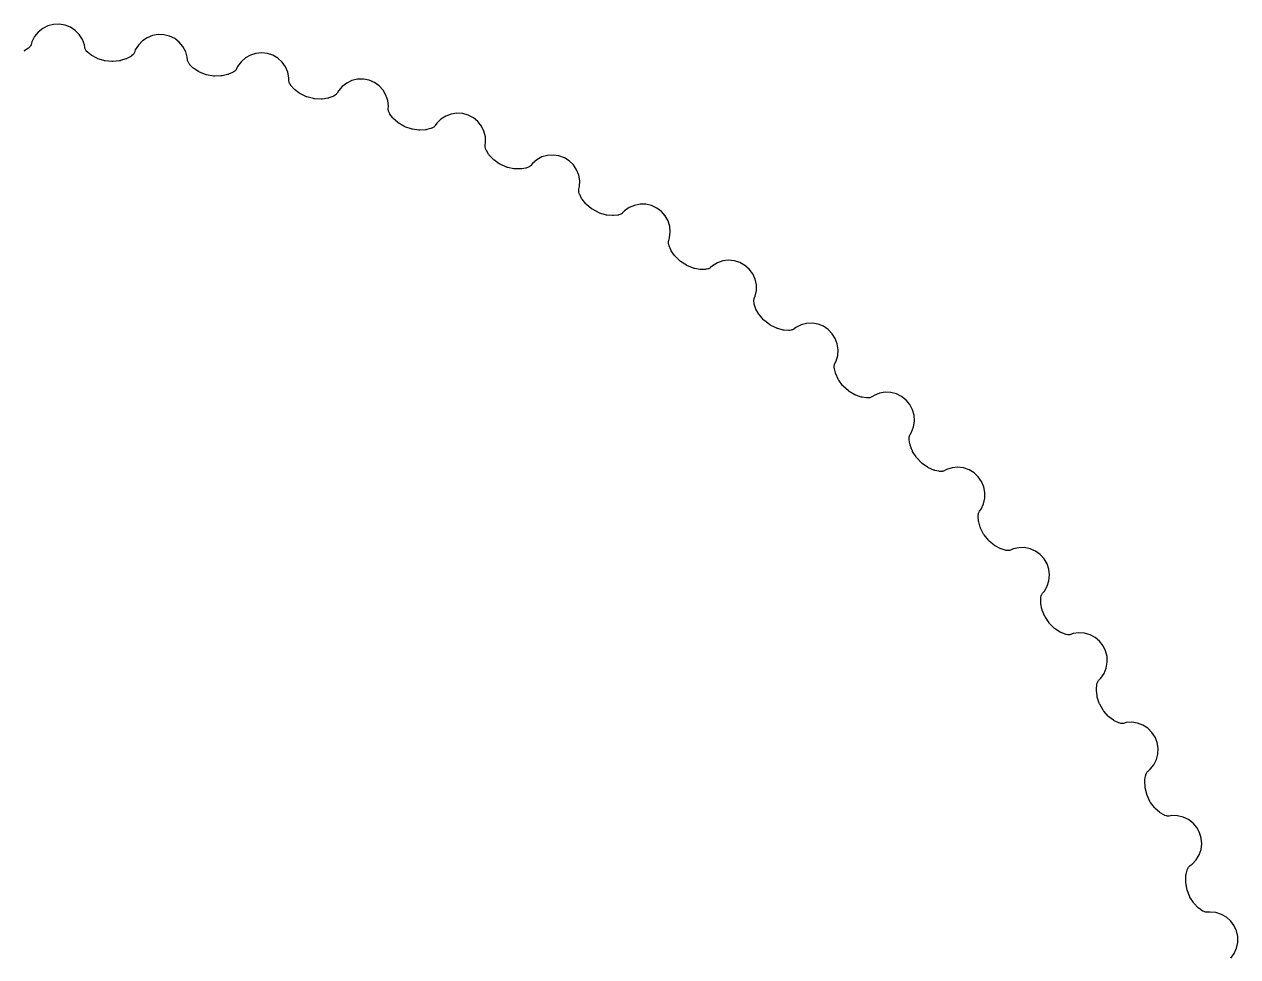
# Model space of a CAD drawing. Header units: metres. Extents: x -60 to 241, y -61 to 61.
# Drawn here: x 182 to 237.5, y 17.8 to 60.4 of the extents above; entities that cross this region are included whole.
import ezdxf

# ---------------------------------------------------------------- set-up
doc = ezdxf.new("R2010")
doc.units = ezdxf.units.M

msp = doc.modelspace()

# ---------------------------------------------------------------- linework, layer by layer
for p, q in [((182.645, 60.0446), (182.477, 59.8405)), ((182.852, 60.2094), (182.645, 60.0446)), ((183.088, 60.3276), (182.852, 60.2094)), ((183.344, 60.3941), (183.088, 60.3276)), ((183.607, 60.406), (183.344, 60.3941)), ((183.868, 60.3628), (183.607, 60.406)), ((184.114, 60.2663), (183.868, 60.3628)), ((184.335, 60.1208), (184.114, 60.2663)), ((184.52, 59.9326), (184.335, 60.1208)), ((182.297, 59.4252), (182.279, 59.3994)), ((182.311, 59.4532), (182.297, 59.4252)), ((182.323, 59.4869), (182.311, 59.4532)), ((182.356, 59.606), (182.323, 59.4869)), ((182.477, 59.8405), (182.356, 59.606)), ((184.662, 59.7101), (184.52, 59.9326)), ((184.755, 59.4628), (184.662, 59.7101)), ((184.774, 59.3405), (184.755, 59.4628)), ((187.224, 59.4546), (187.084, 59.2304)), ((187.407, 59.6447), (187.224, 59.4546)), ((187.626, 59.7924), (187.407, 59.6447)), ((187.871, 59.8915), (187.626, 59.7924)), ((188.131, 59.9375), (187.871, 59.8915)), ((188.395, 59.9284), (188.131, 59.9375)), ((188.652, 59.8646), (188.395, 59.9284)), ((188.889, 59.7489), (188.652, 59.8646)), ((189.097, 59.5863), (188.889, 59.7489)), ((189.267, 59.3841), (189.097, 59.5863)), ((182.007, 59.1864), (181.991, 59.1766)), ((182.169, 59.2939), (182.007, 59.1864)), ((182.194, 59.3129), (182.169, 59.2939)), ((182.207, 59.3248), (182.194, 59.3129)), ((182.258, 59.3759), (182.207, 59.3248)), ((182.279, 59.3994), (182.258, 59.3759)), ((184.78, 59.3098), (184.774, 59.3405)), ((184.791, 59.2802), (184.78, 59.3098)), ((184.805, 59.2521), (184.791, 59.2802)), ((184.825, 59.2225), (184.805, 59.2521)), ((184.87, 59.1657), (184.825, 59.2225)), ((184.891, 59.1424), (184.87, 59.1657)), ((184.904, 59.1306), (184.891, 59.1424)), ((185.052, 59.0046), (184.904, 59.1306)), ((185.077, 58.9857), (185.052, 59.0046)), ((185.093, 58.976), (185.077, 58.9857)), ((185.32, 58.8509), (185.093, 58.976)), ((186.873, 58.9342), (186.703, 58.8399)), ((186.899, 58.9511), (186.873, 58.9342)), ((186.913, 58.9619), (186.899, 58.9511)), ((186.968, 59.0088), (186.913, 58.9619)), ((186.991, 59.0305), (186.968, 59.0088)), ((187.011, 59.0549), (186.991, 59.0305)), ((187.027, 59.0816), (187.011, 59.0549)), ((187.042, 59.1142), (187.027, 59.0816)), ((187.084, 59.2304), (187.042, 59.1142)), ((189.391, 59.1508), (189.267, 59.3841)), ((189.464, 58.897), (189.391, 59.1508)), ((189.473, 58.7736), (189.464, 58.897)), ((192.123, 58.8676), (191.925, 58.6927)), ((192.353, 58.9975), (192.123, 58.8676)), ((192.605, 59.0768), (192.353, 58.9975)), ((192.868, 59.102), (192.605, 59.0768)), ((193.13, 59.072), (192.868, 59.102)), ((193.381, 58.988), (193.13, 59.072)), ((193.608, 58.8538), (193.381, 58.988)), ((185.348, 58.8375), (185.32, 58.8509)), ((185.366, 58.8311), (185.348, 58.8375)), ((185.652, 58.7422), (185.366, 58.8311)), ((185.682, 58.7347), (185.652, 58.7422)), ((185.701, 58.7321), (185.682, 58.7347)), ((186.012, 58.7011), (185.701, 58.7321)), ((186.044, 58.6999), (186.012, 58.7011)), ((186.063, 58.7012), (186.044, 58.6999)), ((186.36, 58.732), (186.063, 58.7012)), ((186.391, 58.7372), (186.36, 58.732)), ((186.41, 58.7422), (186.391, 58.7372)), ((186.657, 58.8201), (186.41, 58.7422)), ((186.686, 58.8314), (186.657, 58.8201)), ((186.703, 58.8399), (186.686, 58.8314)), ((189.477, 58.7425), (189.473, 58.7736)), ((189.485, 58.7122), (189.477, 58.7425)), ((189.497, 58.6831), (189.485, 58.7122)), ((189.515, 58.652), (189.497, 58.6831)), ((189.555, 58.5918), (189.515, 58.652)), ((189.574, 58.5668), (189.555, 58.5918)), ((189.586, 58.5541), (189.574, 58.5668)), ((189.724, 58.4167), (189.586, 58.5541)), ((189.747, 58.3959), (189.724, 58.4167)), ((189.763, 58.385), (189.747, 58.3959)), ((189.979, 58.2422), (189.763, 58.385)), ((191.68, 58.3112), (191.659, 58.2884)), ((191.699, 58.3365), (191.68, 58.3112)), ((191.716, 58.3679), (191.699, 58.3365)), ((191.768, 58.4804), (191.716, 58.3679)), ((191.925, 58.6927), (191.768, 58.4804)), ((193.803, 58.6752), (193.608, 58.8538)), ((193.956, 58.4601), (193.803, 58.6752)), ((194.061, 58.2177), (193.956, 58.4601)), ((190.006, 58.2266), (189.979, 58.2422)), ((190.023, 58.2188), (190.006, 58.2266)), ((190.301, 58.1074), (190.023, 58.2188)), ((190.331, 58.0976), (190.301, 58.1074)), ((190.35, 58.0935), (190.331, 58.0976)), ((190.657, 58.0378), (190.35, 58.0935)), ((190.688, 58.0342), (190.657, 58.0378)), ((190.707, 58.0339), (190.688, 58.0342)), ((191.006, 58.041), (190.707, 58.0339)), ((191.038, 58.0437), (191.006, 58.041)), ((191.056, 58.0473), (191.038, 58.0437)), ((191.309, 58.1053), (191.056, 58.0473)), ((191.339, 58.1142), (191.309, 58.1053)), ((191.356, 58.1214), (191.339, 58.1142)), ((191.533, 58.2018), (191.356, 58.1214)), ((191.561, 58.2166), (191.533, 58.2018)), ((191.576, 58.2263), (191.561, 58.2166)), ((191.635, 58.2686), (191.576, 58.2263)), ((191.659, 58.2884), (191.635, 58.2686)), ((194.114, 57.9588), (194.061, 58.2177)), ((194.113, 57.8352), (194.114, 57.9588)), ((194.114, 57.8038), (194.113, 57.8352)), ((194.12, 57.773), (194.114, 57.8038)), ((194.129, 57.743), (194.12, 57.773)), ((197.001, 57.8296), (196.761, 57.7183)), ((197.259, 57.8886), (197.001, 57.8296)), ((197.523, 57.8928), (197.259, 57.8886)), ((197.782, 57.842), (197.523, 57.8928)), ((198.025, 57.7385), (197.782, 57.842)), ((194.145, 57.7106), (194.129, 57.743)), ((194.18, 57.6474), (194.145, 57.7106)), ((194.197, 57.621), (194.18, 57.6474)), ((194.208, 57.6073), (194.197, 57.621)), ((194.334, 57.4594), (194.208, 57.6073)), ((194.356, 57.4369), (194.334, 57.4594)), ((194.37, 57.4248), (194.356, 57.4369)), ((194.575, 57.2653), (194.37, 57.4248)), ((194.6, 57.2475), (194.575, 57.2653)), ((194.617, 57.2384), (194.6, 57.2475)), ((194.885, 57.1053), (194.617, 57.2384)), ((196.276, 57.1989), (196.253, 57.1779)), ((196.297, 57.2226), (196.276, 57.1989)), ((196.317, 57.2525), (196.297, 57.2226)), ((196.377, 57.3605), (196.317, 57.2525)), ((196.55, 57.5597), (196.377, 57.3605)), ((196.761, 57.7183), (196.55, 57.5597)), ((198.241, 57.5865), (198.025, 57.7385)), ((198.421, 57.3931), (198.241, 57.5865)), ((198.557, 57.1664), (198.421, 57.3931)), ((194.914, 57.0932), (194.885, 57.1053)), ((194.932, 57.0875), (194.914, 57.0932)), ((195.234, 57.0077), (194.932, 57.0875)), ((195.265, 57.0016), (195.234, 57.0077)), ((195.284, 56.9998), (195.265, 57.0016)), ((195.583, 56.9831), (195.284, 56.9998)), ((195.614, 56.9833), (195.583, 56.9831)), ((195.633, 56.9853), (195.614, 56.9833)), ((195.89, 57.0231), (195.633, 56.9853)), ((195.92, 57.0296), (195.89, 57.0231)), ((195.938, 57.0354), (195.92, 57.0296)), ((196.121, 57.1015), (195.938, 57.0354)), ((196.15, 57.114), (196.121, 57.1015)), ((196.165, 57.1226), (196.15, 57.114)), ((196.227, 57.16), (196.165, 57.1226)), ((196.253, 57.1779), (196.227, 57.16)), ((198.642, 56.9165), (198.557, 57.1664)), ((198.674, 56.6543), (198.642, 56.9165)), ((198.663, 56.5311), (198.674, 56.6543)), ((198.662, 56.4997), (198.663, 56.5311)), ((198.665, 56.4685), (198.662, 56.4997)), ((198.672, 56.4379), (198.665, 56.4685)), ((198.685, 56.4044), (198.672, 56.4379)), ((198.715, 56.3385), (198.685, 56.4044)), ((198.73, 56.3109), (198.715, 56.3385)), ((198.74, 56.2964), (198.73, 56.3109)), ((198.854, 56.139), (198.74, 56.2964)), ((198.874, 56.1147), (198.854, 56.139)), ((198.887, 56.1015), (198.874, 56.1147)), ((199.078, 55.9263), (198.887, 56.1015)), ((201.294, 56.2041), (201.071, 56.0628)), ((201.542, 56.296), (201.294, 56.2041)), ((201.803, 56.3344), (201.542, 56.296)), ((202.067, 56.3176), (201.803, 56.3344)), ((202.321, 56.2464), (202.067, 56.3176)), ((202.555, 56.1239), (202.321, 56.2464)), ((202.759, 55.9552), (202.555, 56.1239)), ((199.103, 55.9065), (199.078, 55.9263)), ((199.119, 55.8961), (199.103, 55.9065)), ((199.375, 55.7422), (199.119, 55.8961)), ((199.403, 55.7278), (199.375, 55.7422)), ((199.421, 55.7207), (199.403, 55.7278)), ((199.716, 55.6171), (199.421, 55.7207)), ((199.746, 55.6085), (199.716, 55.6171)), ((199.765, 55.6052), (199.746, 55.6085)), ((200.061, 55.5649), (199.765, 55.6052)), ((200.092, 55.5626), (200.061, 55.5649)), ((200.111, 55.5631), (200.092, 55.5626)), ((200.37, 55.5804), (200.111, 55.5631)), ((200.401, 55.5845), (200.37, 55.5804)), ((200.419, 55.5888), (200.401, 55.5845)), ((200.607, 55.6402), (200.419, 55.5888)), ((200.637, 55.6504), (200.607, 55.6402)), ((200.652, 55.6577), (200.637, 55.6504)), ((200.717, 55.6901), (200.652, 55.6577)), ((200.744, 55.7059), (200.717, 55.6901)), ((200.769, 55.7249), (200.744, 55.7059)), ((200.792, 55.7469), (200.769, 55.7249)), ((200.814, 55.7752), (200.792, 55.7469)), ((200.882, 55.8781), (200.814, 55.7752)), ((201.071, 56.0628), (200.882, 55.8781)), ((202.923, 55.7482), (202.759, 55.9552)), ((203.04, 55.5113), (202.923, 55.7482)), ((203.105, 55.2555), (203.04, 55.5113)), ((203.096, 54.8696), (203.116, 54.9915)), ((203.116, 54.9915), (203.105, 55.2555)), ((203.092, 54.8384), (203.096, 54.8696)), ((203.093, 54.807), (203.092, 54.8384)), ((203.097, 54.776), (203.093, 54.807)), ((203.107, 54.7416), (203.097, 54.776)), ((203.132, 54.6735), (203.107, 54.7416)), ((203.145, 54.6448), (203.132, 54.6735)), ((203.154, 54.6295), (203.145, 54.6448)), ((203.255, 54.4635), (203.154, 54.6295)), ((203.273, 54.4378), (203.255, 54.4635)), ((203.285, 54.4235), (203.273, 54.4378)), ((203.461, 54.2337), (203.285, 54.4235)), ((206.21, 54.4241), (205.947, 54.4066)), ((206.472, 54.3864), (206.21, 54.4241)), ((203.484, 54.2121), (203.461, 54.2337)), ((203.499, 54.2004), (203.484, 54.2121)), ((203.742, 54.0266), (203.499, 54.2004)), ((203.769, 54.01), (203.742, 54.0266)), ((203.786, 54.0016), (203.769, 54.01)), ((204.072, 53.8748), (203.786, 54.0016)), ((204.101, 53.8639), (204.072, 53.8748)), ((205.076, 53.868), (205.009, 53.8409)), ((205.105, 53.8816), (205.076, 53.868)), ((205.131, 53.8986), (205.105, 53.8816)), ((205.155, 53.9188), (205.131, 53.8986)), ((205.179, 53.9452), (205.155, 53.9188)), ((205.256, 54.0424), (205.179, 53.9452)), ((205.459, 54.2115), (205.256, 54.0424)), ((205.692, 54.3347), (205.459, 54.2115)), ((205.947, 54.4066), (205.692, 54.3347)), ((206.719, 54.2952), (206.472, 54.3864)), ((206.943, 54.1544), (206.719, 54.2952)), ((207.132, 53.9702), (206.943, 54.1544)), ((207.279, 53.7507), (207.132, 53.9702)), ((204.12, 53.8591), (204.101, 53.8639)), ((204.412, 53.7954), (204.12, 53.8591)), ((204.443, 53.7906), (204.412, 53.7954)), ((204.462, 53.7896), (204.443, 53.7906)), ((204.721, 53.7863), (204.462, 53.7896)), ((204.753, 53.7879), (204.721, 53.7863)), ((204.771, 53.7907), (204.753, 53.7879)), ((204.962, 53.8271), (204.771, 53.7907)), ((204.993, 53.8349), (204.962, 53.8271)), ((205.009, 53.8409), (204.993, 53.8349)), ((207.377, 53.5054), (207.279, 53.7507)), ((207.422, 53.2451), (207.377, 53.5054)), ((207.374, 52.799), (207.376, 52.8304)), ((207.376, 52.7677), (207.374, 52.799)), ((207.376, 52.8304), (207.382, 52.8612)), ((207.383, 52.7326), (207.376, 52.7677)), ((207.382, 52.8612), (207.412, 52.9811)), ((207.412, 52.9811), (207.422, 53.2451)), ((207.403, 52.6628), (207.383, 52.7326)), ((207.413, 52.6331), (207.403, 52.6628)), ((207.421, 52.6173), (207.413, 52.6331)), ((207.508, 52.4438), (207.421, 52.6173)), ((207.524, 52.4167), (207.508, 52.4438)), ((207.535, 52.4015), (207.524, 52.4167)), ((207.696, 52.1983), (207.535, 52.4015)), ((207.717, 52.1749), (207.696, 52.1983)), ((207.731, 52.1621), (207.717, 52.1749)), ((207.96, 51.9695), (207.731, 52.1621)), ((207.985, 51.9508), (207.96, 51.9695)), ((208.002, 51.941), (207.985, 51.9508)), ((208.276, 51.792), (208.002, 51.941)), ((208.305, 51.7788), (208.276, 51.792)), ((208.323, 51.7725), (208.305, 51.7788)), ((208.609, 51.6857), (208.323, 51.7725)), ((208.64, 51.6785), (208.609, 51.6857)), ((208.659, 51.6761), (208.64, 51.6785)), ((208.917, 51.6522), (208.659, 51.6761)), ((208.948, 51.6513), (208.917, 51.6522)), ((208.967, 51.6526), (208.948, 51.6513)), ((209.16, 51.6737), (208.967, 51.6526)), ((209.191, 51.679), (209.16, 51.6737)), ((209.208, 51.6837), (209.191, 51.679)), ((209.277, 51.7054), (209.208, 51.6837)), ((209.306, 51.7167), (209.277, 51.7054)), ((209.334, 51.7316), (209.306, 51.7167)), ((209.36, 51.7498), (209.334, 51.7316)), ((209.386, 51.7742), (209.36, 51.7498)), ((209.47, 51.865), (209.386, 51.7742)), ((209.685, 52.0174), (209.47, 51.865)), ((209.928, 52.1216), (209.685, 52.0174)), ((210.187, 52.1731), (209.928, 52.1216)), ((210.451, 52.1696), (210.187, 52.1731)), ((210.709, 52.1113), (210.451, 52.1696)), ((210.949, 52.0006), (210.709, 52.1113)), ((211.16, 51.8426), (210.949, 52.0006)), ((211.335, 51.6439), (211.16, 51.8426)), ((211.464, 51.4135), (211.335, 51.6439)), ((211.542, 51.1611), (211.464, 51.4135)), ((211.566, 50.8981), (211.542, 51.1611)), ((211.495, 50.5186), (211.535, 50.6358)), ((211.535, 50.6358), (211.566, 50.8981)), ((211.482, 50.4258), (211.483, 50.4572)), ((211.487, 50.3903), (211.482, 50.4258)), ((211.483, 50.4572), (211.487, 50.4883)), ((211.487, 50.4883), (211.495, 50.5186)), ((211.5, 50.3191), (211.487, 50.3903)), ((211.508, 50.2888), (211.5, 50.3191)), ((211.514, 50.2724), (211.508, 50.2888)), ((211.588, 50.0924), (211.514, 50.2724)), ((211.602, 50.0642), (211.588, 50.0924)), ((211.612, 50.0482), (211.602, 50.0642)), ((211.756, 49.8328), (211.612, 50.0482)), ((211.775, 49.8079), (211.756, 49.8328)), ((211.788, 49.7939), (211.775, 49.8079)), ((212, 49.5838), (211.788, 49.7939)), ((212.024, 49.5632), (212, 49.5838)), ((212.04, 49.5521), (212.024, 49.5632)), ((212.302, 49.3817), (212.04, 49.5521)), ((213.724, 49.4944), (213.497, 49.3596)), ((213.974, 49.5791), (213.724, 49.4944)), ((214.237, 49.6098), (213.974, 49.5791)), ((214.5, 49.5853), (214.237, 49.6098)), ((214.752, 49.5067), (214.5, 49.5853)), ((214.982, 49.3774), (214.752, 49.5067)), ((212.329, 49.3663), (212.302, 49.3817)), ((212.347, 49.3586), (212.329, 49.3663)), ((212.625, 49.2494), (212.347, 49.3586)), ((212.655, 49.2398), (212.625, 49.2494)), ((212.674, 49.2358), (212.655, 49.2398)), ((212.929, 49.1915), (212.674, 49.2358)), ((212.96, 49.188), (212.929, 49.1915)), ((212.979, 49.1879), (212.96, 49.188)), ((213.173, 49.1936), (212.979, 49.1879)), ((213.205, 49.1965), (213.173, 49.1936)), ((213.222, 49.1998), (213.205, 49.1965)), ((213.292, 49.2159), (213.222, 49.1998)), ((213.323, 49.2248), (213.292, 49.2159)), ((213.351, 49.2374), (213.323, 49.2248)), ((213.378, 49.2536), (213.351, 49.2374)), ((213.406, 49.2759), (213.378, 49.2536)), ((213.497, 49.3596), (213.406, 49.2759)), ((215.181, 49.203), (214.982, 49.3774)), ((215.339, 48.9911), (215.181, 49.203)), ((215.449, 48.7511), (215.339, 48.9911)), ((215.507, 48.4934), (215.449, 48.7511)), ((215.51, 48.2292), (215.507, 48.4934)), ((215.389, 47.7652), (215.392, 47.7964)), ((215.391, 47.7294), (215.389, 47.7652)), ((215.392, 47.7964), (215.399, 47.8271)), ((215.399, 47.8271), (215.409, 47.8566)), ((215.409, 47.8566), (215.458, 47.9702)), ((215.458, 47.9702), (215.51, 48.2292)), ((215.399, 47.6574), (215.391, 47.7294)), ((215.404, 47.6265), (215.399, 47.6574)), ((215.409, 47.6096), (215.404, 47.6265)), ((215.468, 47.4244), (215.409, 47.6096)), ((215.479, 47.3952), (215.468, 47.4244)), ((215.488, 47.3784), (215.479, 47.3952)), ((215.614, 47.1523), (215.488, 47.3784)), ((215.631, 47.1259), (215.614, 47.1523)), ((215.643, 47.111), (215.631, 47.1259)), ((215.839, 46.8846), (215.643, 47.111)), ((215.861, 46.8622), (215.839, 46.8846)), ((215.875, 46.8499), (215.861, 46.8622)), ((216.123, 46.6592), (215.875, 46.8499)), ((216.149, 46.6417), (216.123, 46.6592)), ((217.55, 46.6586), (217.313, 46.5423)), ((217.806, 46.7231), (217.55, 46.6586)), ((218.07, 46.7329), (217.806, 46.7231)), ((218.33, 46.6876), (218.07, 46.7329)), ((218.576, 46.5892), (218.33, 46.6876)), ((216.166, 46.6326), (216.149, 46.6417)), ((216.435, 46.5016), (216.166, 46.6326)), ((216.464, 46.4897), (216.435, 46.5016)), ((216.482, 46.4842), (216.464, 46.4897)), ((216.733, 46.4198), (216.482, 46.4842)), ((216.764, 46.4139), (216.733, 46.4198)), ((216.783, 46.4122), (216.764, 46.4139)), ((216.977, 46.4024), (216.783, 46.4122)), ((217.008, 46.4028), (216.977, 46.4024)), ((217.026, 46.4047), (217.008, 46.4028)), ((217.097, 46.4152), (217.026, 46.4047)), ((217.128, 46.4217), (217.097, 46.4152)), ((217.158, 46.432), (217.128, 46.4217)), ((217.186, 46.4459), (217.158, 46.432)), ((217.216, 46.466), (217.186, 46.4459)), ((217.313, 46.5423), (217.216, 46.466)), ((218.795, 46.4419), (218.576, 46.5892)), ((218.979, 46.2523), (218.795, 46.4419)), ((219.119, 46.0286), (218.979, 46.2523)), ((219.21, 45.7805), (219.119, 46.0286)), ((219.248, 45.5191), (219.21, 45.7805)), ((219.1, 44.8921), (219.157, 45.0014)), ((219.157, 45.0014), (219.23, 45.2554)), ((219.23, 45.2554), (219.248, 45.5191)), ((219.071, 44.7667), (219.072, 44.8025)), ((219.073, 44.6943), (219.071, 44.7667)), ((219.072, 44.8025), (219.077, 44.8335)), ((219.076, 44.663), (219.073, 44.6943)), ((219.08, 44.6459), (219.076, 44.663)), ((219.077, 44.8335), (219.087, 44.8634)), ((219.124, 44.4566), (219.08, 44.6459)), ((219.087, 44.8634), (219.1, 44.8921)), ((219.133, 44.4265), (219.124, 44.4566)), ((219.14, 44.4091), (219.133, 44.4265)), ((219.248, 44.1737), (219.14, 44.4091)), ((219.263, 44.146), (219.248, 44.1737)), ((219.274, 44.1302), (219.263, 44.146)), ((219.45, 43.889), (219.274, 44.1302)), ((219.471, 43.8649), (219.45, 43.889)), ((219.484, 43.8515), (219.471, 43.8649)), ((219.716, 43.6418), (219.484, 43.8515)), ((219.741, 43.6222), (219.716, 43.6418)), ((219.757, 43.6118), (219.741, 43.6222)), ((220.014, 43.4599), (219.757, 43.6118)), ((220.042, 43.4456), (220.014, 43.4599)), ((220.06, 43.4388), (220.042, 43.4456)), ((220.305, 43.3546), (220.06, 43.4388)), ((220.335, 43.3463), (220.305, 43.3546)), ((220.354, 43.3431), (220.335, 43.3463)), ((220.547, 43.3179), (220.354, 43.3431)), ((220.578, 43.3158), (220.547, 43.3179)), ((220.595, 43.3164), (220.578, 43.3158)), ((220.668, 43.3211), (220.595, 43.3164)), ((220.699, 43.3251), (220.668, 43.3211)), ((220.729, 43.333), (220.699, 43.3251)), ((220.758, 43.3447), (220.729, 43.333)), ((220.79, 43.3623), (220.758, 43.3447)), ((220.893, 43.4306), (220.79, 43.3623)), ((221.138, 43.5278), (220.893, 43.4306)), ((221.399, 43.5717), (221.138, 43.5278)), ((221.663, 43.5605), (221.399, 43.5717)), ((221.919, 43.4946), (221.663, 43.5605)), ((222.155, 43.3771), (221.919, 43.4946)), ((222.362, 43.2129), (222.155, 43.3771)), ((222.53, 43.0093), (222.362, 43.2129)), ((222.653, 42.775), (222.53, 43.0093)), ((222.724, 42.5206), (222.653, 42.775)), ((222.701, 41.9956), (222.74, 42.2569)), ((222.74, 42.2569), (222.724, 42.5206)), ((222.543, 41.6437), (222.609, 41.7481)), ((222.609, 41.7481), (222.701, 41.9956)), ((222.501, 41.4487), (222.504, 41.5211)), ((222.501, 41.4173), (222.501, 41.4487)), ((222.503, 41.3999), (222.501, 41.4173)), ((222.532, 41.2076), (222.503, 41.3999)), ((222.504, 41.5211), (222.508, 41.5566)), ((222.508, 41.5566), (222.516, 41.587)), ((222.516, 41.587), (222.528, 41.6162)), ((222.528, 41.6162), (222.543, 41.6437)), ((222.539, 41.1769), (222.532, 41.2076)), ((222.545, 41.159), (222.539, 41.1769)), ((222.634, 40.9158), (222.545, 41.159)), ((222.646, 40.887), (222.634, 40.9158)), ((222.656, 40.8704), (222.646, 40.887)), ((222.813, 40.6159), (222.656, 40.8704)), ((222.831, 40.5903), (222.813, 40.6159)), ((222.844, 40.5758), (222.831, 40.5903)), ((223.058, 40.3484), (222.844, 40.5758)), ((223.081, 40.3269), (223.058, 40.3484)), ((223.096, 40.3152), (223.081, 40.3269)), ((223.341, 40.1433), (223.096, 40.3152)), ((223.367, 40.1269), (223.341, 40.1433)), ((223.385, 40.1187), (223.367, 40.1269)), ((223.622, 40.0153), (223.385, 40.1187)), ((223.652, 40.0046), (223.622, 40.0153)), ((223.67, 40), (223.652, 40.0046)), ((223.86, 39.9596), (223.67, 40)), ((224.106, 39.9845), (224.073, 39.9694)), ((224.214, 40.0444), (224.106, 39.9845)), ((224.467, 40.1217), (224.214, 40.0444)), ((224.73, 40.1448), (224.467, 40.1217)), ((224.992, 40.1127), (224.73, 40.1448)), ((225.242, 40.0267), (224.992, 40.1127)), ((225.468, 39.8907), (225.242, 40.0267)), ((223.891, 39.955), (223.86, 39.9596)), ((223.909, 39.9541), (223.891, 39.955)), ((223.981, 39.9531), (223.909, 39.9541)), ((224.012, 39.9547), (223.981, 39.9531)), ((224.043, 39.9601), (224.012, 39.9547)), ((224.073, 39.9694), (224.043, 39.9601)), ((225.661, 39.7106), (225.468, 39.8907)), ((225.813, 39.4942), (225.661, 39.7106)), ((225.916, 39.2511), (225.813, 39.4942)), ((225.967, 38.9918), (225.916, 39.2511)), ((225.962, 38.7276), (225.967, 38.9918)), ((225.791, 38.2308), (225.903, 38.4702)), ((225.903, 38.4702), (225.962, 38.7276)), ((225.657, 37.9096), (225.659, 37.9409)), ((225.658, 37.8921), (225.657, 37.9096)), ((225.672, 37.6982), (225.658, 37.8921)), ((225.659, 37.9409), (225.668, 38.0129)), ((225.668, 38.0129), (225.675, 38.0479)), ((225.675, 38.0479), (225.686, 38.0776)), ((225.686, 38.0776), (225.7, 38.1058)), ((225.7, 38.1058), (225.717, 38.132)), ((225.717, 38.132), (225.791, 38.2308)), ((225.676, 37.6671), (225.672, 37.6982)), ((225.68, 37.6488), (225.676, 37.6671)), ((225.75, 37.3992), (225.68, 37.6488)), ((225.76, 37.3695), (225.75, 37.3992)), ((225.768, 37.3521), (225.76, 37.3695)), ((225.904, 37.0861), (225.768, 37.3521)), ((225.92, 37.0591), (225.904, 37.0861)), ((225.932, 37.0436), (225.92, 37.0591)), ((226.127, 36.7999), (225.932, 37.0436)), ((226.148, 36.7767), (226.127, 36.7999)), ((226.163, 36.7638), (226.148, 36.7767)), ((226.393, 36.573), (226.163, 36.7638)), ((226.418, 36.5546), (226.393, 36.573)), ((226.435, 36.5449), (226.418, 36.5546)), ((226.663, 36.423), (226.435, 36.5449)), ((226.692, 36.41), (226.663, 36.423)), ((226.71, 36.404), (226.692, 36.41)), ((226.896, 36.3486), (226.71, 36.404)), ((226.927, 36.3415), (226.896, 36.3486)), ((226.944, 36.3393), (226.927, 36.3415)), ((227.016, 36.3325), (226.944, 36.3393)), ((227.048, 36.3316), (227.016, 36.3325)), ((227.079, 36.3345), (227.048, 36.3316)), ((227.11, 36.3414), (227.079, 36.3345)), ((227.143, 36.3539), (227.11, 36.3414)), ((227.256, 36.405), (227.143, 36.3539)), ((227.514, 36.462), (227.256, 36.405)), ((227.778, 36.4641), (227.514, 36.462)), ((228.037, 36.4112), (227.778, 36.4641)), ((228.279, 36.3057), (228.037, 36.4112)), ((228.494, 36.1522), (228.279, 36.3057)), ((228.672, 35.9572), (228.494, 36.1522)), ((228.806, 35.7295), (228.672, 35.9572)), ((228.89, 35.479), (228.806, 35.7295)), ((228.919, 35.2164), (228.89, 35.479)), ((228.894, 34.9535), (228.919, 35.2164)), ((228.602, 34.3793), (228.684, 34.4718)), ((228.684, 34.4718), (228.814, 34.7017)), ((228.814, 34.7017), (228.894, 34.9535)), ((228.522, 33.9504), (228.524, 34.1448)), ((228.524, 33.919), (228.522, 33.9504)), ((228.524, 34.1448), (228.525, 34.1623)), ((228.527, 33.9004), (228.524, 33.919)), ((228.525, 34.1623), (228.529, 34.1934)), ((228.576, 33.6461), (228.527, 33.9004)), ((228.529, 34.1934), (228.544, 34.2643)), ((228.544, 34.2643), (228.554, 34.2987)), ((228.554, 34.2987), (228.567, 34.3275)), ((228.567, 34.3275), (228.583, 34.3545)), ((228.583, 34.3545), (228.602, 34.3793)), ((228.584, 33.6157), (228.576, 33.6461)), ((228.591, 33.5978), (228.584, 33.6157)), ((228.706, 33.3217), (228.591, 33.5978)), ((228.72, 33.2935), (228.706, 33.3217)), ((228.73, 33.2773), (228.72, 33.2935)), ((228.905, 33.0187), (228.73, 33.2773)), ((228.925, 32.9939), (228.905, 33.0187)), ((228.938, 32.98), (228.925, 32.9939)), ((229.152, 32.7715), (228.938, 32.98)), ((229.176, 32.751), (229.152, 32.7715)), ((229.192, 32.7401), (229.176, 32.751)), ((229.41, 32.6004), (229.192, 32.7401)), ((229.437, 32.5852), (229.41, 32.6004)), ((229.454, 32.5778), (229.437, 32.5852)), ((229.636, 32.5077), (229.454, 32.5778)), ((229.666, 32.4983), (229.636, 32.5077)), ((229.683, 32.4947), (229.666, 32.4983)), ((229.754, 32.4822), (229.683, 32.4947)), ((229.786, 32.4787), (229.754, 32.4822)), ((229.817, 32.4792), (229.786, 32.4787)), ((229.848, 32.4837), (229.817, 32.4792)), ((229.882, 32.4934), (229.848, 32.4837)), ((229.999, 32.5354), (229.882, 32.4934)), ((230.26, 32.5718), (229.999, 32.5354)), ((230.524, 32.5529), (230.26, 32.5718)), ((230.778, 32.4796), (230.524, 32.5529)), ((231.011, 32.3552), (230.778, 32.4796)), ((231.213, 32.185), (231.011, 32.3552)), ((231.375, 31.9766), (231.213, 32.185)), ((231.49, 31.7389), (231.375, 31.9766)), ((231.554, 31.4825), (231.49, 31.7389)), ((231.516, 30.9584), (231.563, 31.2185)), ((231.563, 31.2185), (231.554, 31.4825)), ((231.269, 30.4949), (231.417, 30.7136)), ((231.417, 30.7136), (231.516, 30.9584)), ((231.066, 29.9879), (231.084, 30.1816)), ((231.066, 29.9565), (231.066, 29.9879)), ((231.084, 30.1816), (231.086, 30.1989)), ((231.086, 30.1989), (231.093, 30.2296)), ((231.093, 30.2296), (231.113, 30.2991)), ((231.113, 30.2991), (231.126, 30.3327)), ((231.126, 30.3327), (231.14, 30.3604)), ((231.14, 30.3604), (231.158, 30.386)), ((231.158, 30.386), (231.18, 30.4092)), ((231.18, 30.4092), (231.269, 30.4949)), ((231.067, 29.9378), (231.066, 29.9565)), ((231.096, 29.6803), (231.067, 29.9378)), ((231.102, 29.6494), (231.096, 29.6803)), ((231.107, 29.631), (231.102, 29.6494)), ((231.199, 29.3467), (231.107, 29.631)), ((231.211, 29.3175), (231.199, 29.3467)), ((231.22, 29.3004), (231.211, 29.3175)), ((231.374, 29.0288), (231.22, 29.3004)), ((231.391, 29.0025), (231.374, 29.0288)), ((231.403, 28.9876), (231.391, 29.0025)), ((231.6, 28.7627), (231.403, 28.9876)), ((231.623, 28.7405), (231.6, 28.7627)), ((231.637, 28.7284), (231.623, 28.7405)), ((231.844, 28.5718), (231.637, 28.7284)), ((231.87, 28.5544), (231.844, 28.5718)), ((231.886, 28.5456), (231.87, 28.5544)), ((232.062, 28.4614), (231.886, 28.5456)), ((232.091, 28.4496), (232.062, 28.4614)), ((232.108, 28.4447), (232.091, 28.4496)), ((232.178, 28.4265), (232.108, 28.4447)), ((232.209, 28.4206), (232.178, 28.4265)), ((232.24, 28.4186), (232.209, 28.4206)), ((232.271, 28.4205), (232.24, 28.4186)), ((232.306, 28.4275), (232.271, 28.4205)), ((232.426, 28.4602), (232.306, 28.4275)), ((232.689, 28.4756), (232.426, 28.4602)), ((232.951, 28.4358), (232.689, 28.4756)), ((233.198, 28.3427), (232.951, 28.4358)), ((233.42, 28.2001), (233.198, 28.3427)), ((233.608, 28.0144), (233.42, 28.2001)), ((233.753, 27.7938), (233.608, 28.0144)), ((233.849, 27.5477), (233.753, 27.7938)), ((233.892, 27.287), (233.849, 27.5477)), ((233.88, 27.0232), (233.892, 27.287)), ((233.695, 26.5315), (233.813, 26.7675)), ((233.813, 26.7675), (233.88, 27.0232)), ((233.333, 26.0747), (233.359, 26.1425)), ((233.359, 26.1425), (233.374, 26.1749)), ((233.374, 26.1749), (233.391, 26.2013)), ((233.391, 26.2013), (233.411, 26.2254)), ((233.411, 26.2254), (233.434, 26.2468)), ((233.434, 26.2468), (233.53, 26.3251)), ((233.53, 26.3251), (233.695, 26.5315)), ((233.284, 25.8047), (233.288, 25.8359)), ((233.284, 25.7858), (233.284, 25.8047)), ((233.293, 25.5269), (233.284, 25.7858)), ((233.288, 25.8359), (233.32, 26.0276)), ((233.32, 26.0276), (233.324, 26.0447)), ((233.324, 26.0447), (233.333, 26.0747)), ((233.296, 25.4957), (233.293, 25.5269)), ((233.299, 25.4769), (233.296, 25.4957)), ((233.369, 25.1862), (233.299, 25.4769)), ((233.378, 25.1562), (233.369, 25.1862)), ((233.386, 25.1384), (233.378, 25.1562)), ((233.518, 24.8554), (233.386, 25.1384)), ((233.533, 24.8278), (233.518, 24.8554)), ((233.544, 24.812), (233.533, 24.8278)), ((233.722, 24.5722), (233.544, 24.812)), ((233.743, 24.5482), (233.722, 24.5722)), ((233.757, 24.5349), (233.743, 24.5482)), ((233.95, 24.3625), (233.757, 24.5349)), ((233.975, 24.3431), (233.95, 24.3625)), ((233.99, 24.333), (233.975, 24.3431)), ((234.158, 24.2351), (233.99, 24.333)), ((234.186, 24.2211), (234.158, 24.2351)), ((234.203, 24.2148), (234.186, 24.2211)), ((234.271, 24.1911), (234.203, 24.2148)), ((234.302, 24.1828), (234.271, 24.1911)), ((234.333, 24.1783), (234.302, 24.1828)), ((234.364, 24.1777), (234.333, 24.1783)), ((234.4, 24.1819), (234.364, 24.1777)), ((234.521, 24.205), (234.4, 24.1819)), ((234.785, 24.1994), (234.521, 24.205)), ((235.042, 24.139), (234.785, 24.1994)), ((235.281, 24.0265), (235.042, 24.139)), ((235.492, 23.8667), (235.281, 24.0265)), ((235.664, 23.6667), (235.492, 23.8667)), ((235.791, 23.4352), (235.664, 23.6667)), ((235.868, 23.1823), (235.791, 23.4352)), ((235.857, 22.6569), (235.89, 22.919)), ((235.89, 22.919), (235.868, 23.1823)), ((235.633, 22.1815), (235.77, 22.4075)), ((235.77, 22.4075), (235.857, 22.6569)), ((235.172, 21.5205), (235.219, 21.709)), ((235.219, 21.709), (235.224, 21.7258)), ((235.224, 21.7258), (235.236, 21.755)), ((235.236, 21.755), (235.267, 21.8204)), ((235.267, 21.8204), (235.285, 21.8516)), ((235.285, 21.8516), (235.304, 21.8766)), ((235.304, 21.8766), (235.326, 21.899)), ((235.326, 21.899), (235.35, 21.9185)), ((235.35, 21.9185), (235.452, 21.989)), ((235.452, 21.989), (235.633, 22.1815)), ((235.152, 21.2121), (235.164, 21.4709)), ((235.153, 21.1807), (235.152, 21.2121)), ((235.155, 21.1618), (235.153, 21.1807)), ((235.201, 20.8664), (235.155, 21.1618)), ((235.164, 21.4709), (235.166, 21.4897)), ((235.166, 21.4897), (235.172, 21.5205)), ((235.208, 20.8357), (235.201, 20.8664)), ((235.214, 20.8175), (235.208, 20.8357)), ((235.324, 20.5248), (235.214, 20.8175)), ((235.336, 20.4961), (235.324, 20.5248)), ((235.346, 20.4794), (235.336, 20.4961)), ((235.505, 20.2262), (235.346, 20.4794)), ((235.523, 20.2007), (235.505, 20.2262)), ((235.536, 20.1864), (235.523, 20.2007)), ((235.715, 19.9991), (235.536, 20.1864)), ((235.738, 19.9778), (235.715, 19.9991)), ((235.753, 19.9665), (235.738, 19.9778)), ((235.913, 19.8556), (235.753, 19.9665)), ((235.94, 19.8394), (235.913, 19.8556)), ((235.955, 19.8318), (235.94, 19.8394)), ((236.022, 19.8028), (235.955, 19.8318)), ((236.051, 19.7921), (236.022, 19.8028)), ((236.082, 19.7851), (236.051, 19.7921)), ((236.113, 19.7821), (236.082, 19.7851)), ((236.149, 19.7834), (236.113, 19.7821)), ((236.272, 19.7968), (236.149, 19.7834)), ((236.535, 19.7702), (236.272, 19.7968)), ((236.786, 19.6896), (236.535, 19.7702)), ((237.016, 19.5584), (236.786, 19.6896)), ((237.212, 19.3825), (237.016, 19.5584)), ((237.369, 19.1693), (237.212, 19.3825)), ((237.477, 18.9284), (237.369, 19.1693)), ((237.533, 18.6703), (237.477, 18.9284)), ((237.48, 18.1476), (237.534, 18.4061)), ((237.534, 18.4061), (237.533, 18.6703)), ((237.219, 17.6914), (237.374, 17.9057)), ((237.374, 17.9057), (237.48, 18.1476))]:
    msp.add_line(p, q)

doc.saveas('drawing.dxf')
